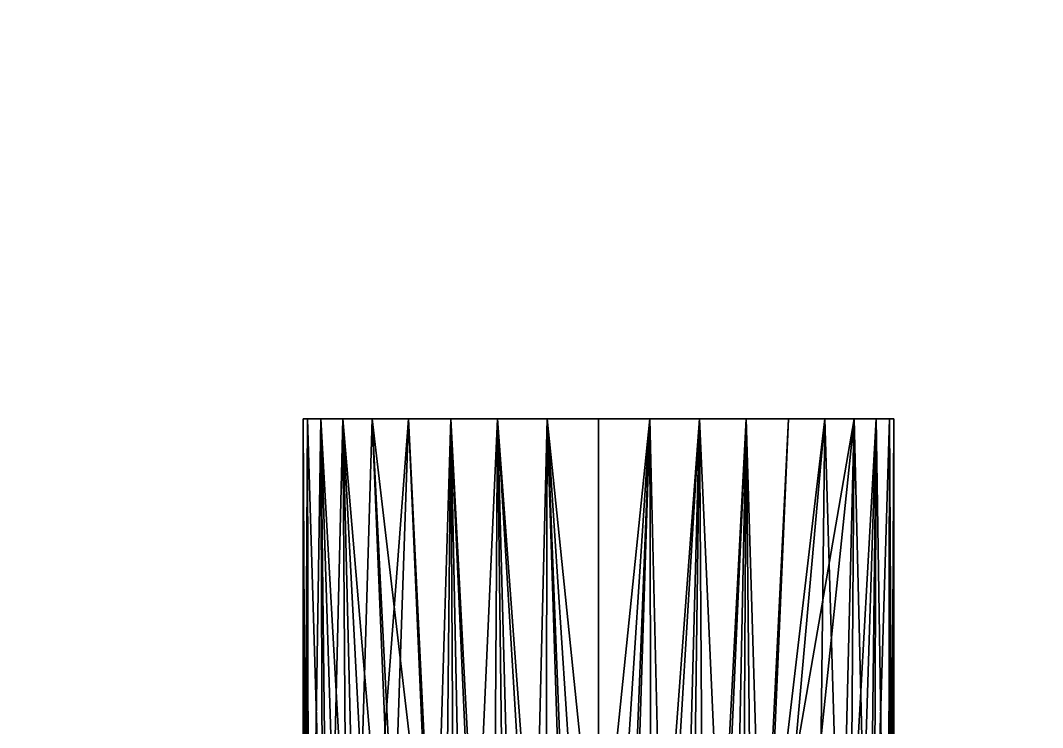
# Model space of a CAD drawing. Header units: inches. Extents: x 0 to 46333, y 12439 to 30520.
# Drawn here: x 17515.68 to 17550.36, y 16822.51 to 16846.49 of the extents above; entities that cross this region are included whole.
import ezdxf

# ---------------------------------------------------------------- set-up
doc = ezdxf.new("R2010")
doc.units = ezdxf.units.IN
doc.header["$MEASUREMENT"] = 0
doc.layers.add('DLX_FL1_LUM', color=7, linetype='Continuous', true_color=0xffd400)
doc.layers.add('DOOR', color=2, linetype='Continuous', lineweight=0)
doc.layers.add('v.p', color=7, linetype='Continuous')

# ---------------------------------------------------------------- blocks, each defined once
blk = doc.blocks.new('first floor civil')
at = {"layer": 'DOOR', "color": 9}
blk.add_arc((599835.371, 123266.195), 900, 270, 0, dxfattribs=at)

msp = doc.modelspace()

# ---------------------------------------------------------------- linework, layer by layer
at = {"layer": 'DLX_FL1_LUM'}
for points in [[(17525.269, 16807.037, 0), (17525.269, 16832.973, 0)], [(17525.269, 16832.973, 0), (17525.397, 16807.556, 0)], [(17525.397, 16807.556, 0), (17525.269, 16832.973, 0)], [(17525.269, 16832.973, 0), (17525.422, 16832.973, 0)], [(17525.422, 16832.973, 0), (17525.269, 16832.973, 0)], [(17525.269, 16832.973, 0), (17525.269, 16807.037, 0)], [(17525.269, 16807.037, 0), (17525.422, 16832.973, 0)], [(17525.422, 16832.973, 0), (17525.269, 16807.037, 0)], [(17525.873, 16832.973, 0), (17525.269, 16832.973, 0)], [(17525.269, 16832.973, 0), (17525.422, 16832.973, 0)], [(17526.613, 16832.973, 0), (17525.269, 16832.973, 0)], [(17525.269, 16832.973, 0), (17525.873, 16832.973, 0)], [(17527.614, 16832.973, 0), (17525.269, 16832.973, 0)], [(17525.269, 16832.973, 0), (17526.613, 16832.973, 0)], [(17528.849, 16832.973, 0), (17525.269, 16832.973, 0)], [(17525.269, 16832.973, 0), (17527.614, 16832.973, 0)], [(17530.281, 16832.973, 0), (17525.269, 16832.973, 0)], [(17525.269, 16832.973, 0), (17528.849, 16832.973, 0)], [(17531.864, 16832.973, 0), (17525.269, 16832.973, 0)], [(17525.269, 16832.973, 0), (17530.281, 16832.973, 0)], [(17533.552, 16832.973, 0), (17525.269, 16832.973, 0)], [(17525.269, 16832.973, 0), (17531.864, 16832.973, 0)], [(17535.292, 16832.973, 0), (17525.269, 16832.973, 0)], [(17525.269, 16832.973, 0), (17533.552, 16832.973, 0)], [(17537.032, 16832.973, 0), (17525.269, 16832.973, 0)], [(17525.269, 16832.973, 0), (17535.292, 16832.973, 0)], [(17538.72, 16832.973, 0), (17525.269, 16832.973, 0)], [(17525.269, 16832.973, 0), (17537.032, 16832.973, 0)], [(17540.303, 16832.973, 0), (17525.269, 16832.973, 0)], [(17525.269, 16832.973, 0), (17538.72, 16832.973, 0)], [(17541.735, 16832.973, 0), (17525.269, 16832.973, 0)], [(17525.269, 16832.973, 0), (17540.303, 16832.973, 0)], [(17542.97, 16832.973, 0), (17525.269, 16832.973, 0)], [(17525.269, 16832.973, 0), (17541.735, 16832.973, 0)], [(17543.972, 16832.973, 0), (17525.269, 16832.973, 0)], [(17525.269, 16832.973, 0), (17542.97, 16832.973, 0)], [(17544.712, 16832.973, 0), (17525.269, 16832.973, 0)], [(17525.269, 16832.973, 0), (17543.972, 16832.973, 0)], [(17545.163, 16832.973, 0), (17525.269, 16832.973, 0)], [(17525.269, 16832.973, 0), (17544.712, 16832.973, 0)], [(17545.316, 16832.973, 0), (17525.269, 16832.973, 0)], [(17525.269, 16832.973, 0), (17545.163, 16832.973, 0)], [(17545.163, 16832.973, 0), (17525.269, 16832.973, 0)], [(17525.269, 16832.973, 0), (17545.316, 16832.973, 0)], [(17544.712, 16832.973, 0), (17525.269, 16832.973, 0)], [(17525.269, 16832.973, 0), (17545.163, 16832.973, 0)], [(17543.972, 16832.973, 0), (17525.269, 16832.973, 0)], [(17525.269, 16832.973, 0), (17544.712, 16832.973, 0)], [(17542.97, 16832.973, 0), (17525.269, 16832.973, 0)], [(17525.269, 16832.973, 0), (17543.972, 16832.973, 0)], [(17541.735, 16832.973, 0), (17525.269, 16832.973, 0)], [(17525.269, 16832.973, 0), (17542.97, 16832.973, 0)], [(17540.303, 16832.973, 0), (17525.269, 16832.973, 0)], [(17525.269, 16832.973, 0), (17541.735, 16832.973, 0)], [(17538.72, 16832.973, 0), (17525.269, 16832.973, 0)], [(17525.269, 16832.973, 0), (17540.303, 16832.973, 0)], [(17537.032, 16832.973, 0), (17525.269, 16832.973, 0)], [(17525.269, 16832.973, 0), (17538.72, 16832.973, 0)], [(17535.292, 16832.973, 0), (17525.269, 16832.973, 0)], [(17525.269, 16832.973, 0), (17537.032, 16832.973, 0)], [(17533.552, 16832.973, 0), (17525.269, 16832.973, 0)], [(17525.269, 16832.973, 0), (17535.292, 16832.973, 0)], [(17531.864, 16832.973, 0), (17525.269, 16832.973, 0)], [(17525.269, 16832.973, 0), (17533.552, 16832.973, 0)], [(17530.281, 16832.973, 0), (17525.269, 16832.973, 0)], [(17525.269, 16832.973, 0), (17531.864, 16832.973, 0)], [(17528.849, 16832.973, 0), (17525.269, 16832.973, 0)], [(17525.269, 16832.973, 0), (17530.281, 16832.973, 0)], [(17527.614, 16832.973, 0), (17525.269, 16832.973, 0)], [(17525.269, 16832.973, 0), (17528.849, 16832.973, 0)], [(17526.613, 16832.973, 0), (17525.269, 16832.973, 0)], [(17525.269, 16832.973, 0), (17527.614, 16832.973, 0)], [(17525.873, 16832.973, 0), (17525.269, 16832.973, 0)], [(17525.269, 16832.973, 0), (17526.613, 16832.973, 0)], [(17525.422, 16832.973, 0), (17525.269, 16832.973, 0)], [(17525.269, 16832.973, 0), (17525.873, 16832.973, 0)], [(17525.422, 16832.973, 0), (17525.397, 16807.556, 0)], [(17525.397, 16807.556, 0), (17525.422, 16832.973, 0)], [(17525.422, 16832.973, 0), (17526.15, 16808.588, 0)], [(17526.15, 16808.588, 0), (17525.422, 16832.973, 0)], [(17525.422, 16832.973, 0), (17525.873, 16832.973, 0)], [(17525.422, 16832.973, 0), (17525.46, 16806.545, 0)], [(17525.873, 16832.973, 0), (17525.422, 16832.973, 0)], [(17525.46, 16806.545, 0), (17525.422, 16832.973, 0)], [(17525.422, 16832.973, 0), (17525.873, 16832.973, 0)], [(17525.873, 16832.973, 0), (17525.422, 16832.973, 0)], [(17525.873, 16832.973, 0), (17525.46, 16806.545, 0)], [(17525.46, 16806.545, 0), (17525.873, 16832.973, 0)], [(17525.873, 16832.973, 0), (17526.15, 16808.588, 0)], [(17526.15, 16808.588, 0), (17525.873, 16832.973, 0)], [(17525.873, 16832.973, 0), (17526.63, 16809.028, 0)], [(17525.873, 16832.973, 0), (17527.196, 16809.463, 0)], [(17526.63, 16809.028, 0), (17525.873, 16832.973, 0)], [(17527.196, 16809.463, 0), (17525.873, 16832.973, 0)], [(17525.873, 16832.973, 0), (17526.613, 16832.973, 0)], [(17525.873, 16832.973, 0), (17525.97, 16806.248, 0)], [(17526.613, 16832.973, 0), (17525.873, 16832.973, 0)], [(17525.97, 16806.248, 0), (17525.873, 16832.973, 0)], [(17525.873, 16832.973, 0), (17526.613, 16832.973, 0)], [(17526.613, 16832.973, 0), (17525.873, 16832.973, 0)], [(17526.613, 16832.973, 0), (17525.97, 16806.248, 0)], [(17525.97, 16806.248, 0), (17526.613, 16832.973, 0)], [(17526.613, 16832.973, 0), (17527.196, 16809.463, 0)], [(17527.196, 16809.463, 0), (17526.613, 16832.973, 0)], [(17526.613, 16832.973, 0), (17527.832, 16809.88, 0)], [(17527.832, 16809.88, 0), (17526.613, 16832.973, 0)], [(17526.613, 16832.973, 0), (17528.549, 16810.276, 0)], [(17528.549, 16810.276, 0), (17526.613, 16832.973, 0)], [(17526.613, 16832.973, 0), (17527.614, 16832.973, 0)], [(17526.613, 16832.973, 0), (17526.811, 16806.097, 0)], [(17527.614, 16832.973, 0), (17526.613, 16832.973, 0)], [(17526.811, 16806.097, 0), (17526.613, 16832.973, 0)], [(17526.613, 16832.973, 0), (17527.614, 16832.973, 0)], [(17527.614, 16832.973, 0), (17526.613, 16832.973, 0)], [(17528.849, 16832.973, 0), (17526.811, 16806.097, 0)], [(17526.811, 16806.097, 0), (17528.849, 16832.973, 0)], [(17527.614, 16832.973, 0), (17526.811, 16806.097, 0)], [(17526.811, 16806.097, 0), (17527.614, 16832.973, 0)], [(17527.614, 16832.973, 0), (17528.549, 16810.276, 0)], [(17528.549, 16814.354, 0), (17527.614, 16832.973, 0)], [(17527.614, 16832.973, 0), (17529.733, 16814.933, 0)], [(17528.549, 16810.276, 0), (17527.614, 16832.973, 0)], [(17527.614, 16832.973, 0), (17528.549, 16814.354, 0)], [(17529.733, 16814.933, 0), (17527.614, 16832.973, 0)], [(17527.614, 16832.973, 0), (17528.849, 16832.973, 0)], [(17528.849, 16832.973, 0), (17527.614, 16832.973, 0)], [(17527.614, 16832.973, 0), (17528.849, 16832.973, 0)], [(17528.849, 16832.973, 0), (17527.614, 16832.973, 0)], [(17528.849, 16832.973, 0), (17527.93, 16806.075, 0)], [(17527.93, 16806.075, 0), (17528.849, 16832.973, 0)], [(17528.849, 16832.973, 0), (17529.733, 16814.933, 0)], [(17529.733, 16814.933, 0), (17528.849, 16832.973, 0)], [(17528.849, 16832.973, 0), (17530.281, 16832.973, 0)], [(17528.849, 16832.973, 0), (17530.012, 16806.181, 0)], [(17530.281, 16832.973, 0), (17528.849, 16832.973, 0)], [(17530.012, 16806.181, 0), (17528.849, 16832.973, 0)], [(17528.849, 16832.973, 0), (17530.281, 16832.973, 0)], [(17530.281, 16832.973, 0), (17528.849, 16832.973, 0)], [(17530.281, 16832.973, 0), (17529.733, 16814.933, 0)], [(17529.733, 16814.933, 0), (17530.281, 16832.973, 0)], [(17530.281, 16832.973, 0), (17530.012, 16806.181, 0)], [(17530.012, 16806.181, 0), (17530.281, 16832.973, 0)], [(17530.386, 16815.192, 0), (17530.281, 16832.973, 0)], [(17530.281, 16832.973, 0), (17531.077, 16815.421, 0)], [(17530.281, 16832.973, 0), (17530.386, 16815.192, 0)], [(17531.077, 16815.421, 0), (17530.281, 16832.973, 0)], [(17530.281, 16832.973, 0), (17531.864, 16832.973, 0)], [(17530.281, 16832.973, 0), (17531.685, 16806.283, 0)], [(17531.864, 16832.973, 0), (17530.281, 16832.973, 0)], [(17530.281, 16832.973, 0), (17530.826, 16806.232, 0)], [(17531.685, 16806.283, 0), (17530.281, 16832.973, 0)], [(17530.826, 16806.232, 0), (17530.281, 16832.973, 0)], [(17530.281, 16832.973, 0), (17531.864, 16832.973, 0)], [(17531.864, 16832.973, 0), (17530.281, 16832.973, 0)], [(17531.864, 16832.973, 0), (17531.077, 16815.421, 0)], [(17531.077, 16815.421, 0), (17531.864, 16832.973, 0)], [(17531.864, 16832.973, 0), (17531.685, 16806.283, 0)], [(17531.685, 16806.283, 0), (17531.864, 16832.973, 0)], [(17532.086, 16815.685, 0), (17531.864, 16832.973, 0)], [(17531.864, 16832.973, 0), (17533.139, 16815.879, 0)], [(17531.864, 16832.973, 0), (17532.086, 16815.685, 0)], [(17533.139, 16815.879, 0), (17531.864, 16832.973, 0)], [(17531.864, 16832.973, 0), (17533.552, 16832.973, 0)], [(17531.864, 16832.973, 0), (17533.485, 16806.359, 0)], [(17533.552, 16832.973, 0), (17531.864, 16832.973, 0)], [(17531.864, 16832.973, 0), (17532.577, 16806.326, 0)], [(17533.485, 16806.359, 0), (17531.864, 16832.973, 0)], [(17532.577, 16806.326, 0), (17531.864, 16832.973, 0)], [(17531.864, 16832.973, 0), (17533.552, 16832.973, 0)], [(17533.552, 16832.973, 0), (17531.864, 16832.973, 0)], [(17533.552, 16832.973, 0), (17533.139, 16815.879, 0)], [(17533.139, 16815.879, 0), (17533.552, 16832.973, 0)], [(17533.552, 16832.973, 0), (17533.485, 16806.359, 0)], [(17533.485, 16806.359, 0), (17533.552, 16832.973, 0)], [(17533.552, 16832.973, 0), (17535.292, 16832.973, 0)], [(17535.292, 16816.04, 0), (17533.552, 16832.973, 0)], [(17534.214, 16815.999, 0), (17533.552, 16832.973, 0)], [(17533.552, 16832.973, 0), (17535.292, 16816.04, 0)], [(17533.552, 16832.973, 0), (17534.214, 16815.999, 0)], [(17533.552, 16832.973, 0), (17535.292, 16806.389, 0)], [(17535.292, 16832.973, 0), (17533.552, 16832.973, 0)], [(17533.552, 16832.973, 0), (17534.395, 16806.381, 0)], [(17535.292, 16806.389, 0), (17533.552, 16832.973, 0)], [(17534.395, 16806.381, 0), (17533.552, 16832.973, 0)], [(17533.552, 16832.973, 0), (17535.292, 16832.973, 0)], [(17535.292, 16832.973, 0), (17533.552, 16832.973, 0)], [(17535.292, 16832.973, 0), (17535.292, 16816.04, 0)], [(17535.292, 16832.973, 0), (17537.032, 16832.973, 0)], [(17537.032, 16832.973, 0), (17535.292, 16816.04, 0)], [(17535.292, 16816.04, 0), (17535.292, 16832.973, 0)], [(17535.292, 16816.04, 0), (17537.032, 16832.973, 0)], [(17537.032, 16832.973, 0), (17535.292, 16806.389, 0)], [(17535.292, 16832.973, 0), (17535.292, 16806.389, 0)], [(17535.292, 16806.389, 0), (17537.032, 16832.973, 0)], [(17537.032, 16832.973, 0), (17535.292, 16832.973, 0)], [(17535.292, 16806.389, 0), (17535.292, 16832.973, 0)], [(17535.292, 16832.973, 0), (17537.032, 16832.973, 0)], [(17537.032, 16832.973, 0), (17535.292, 16832.973, 0)], [(17537.032, 16832.973, 0), (17536.189, 16806.381, 0)], [(17536.189, 16806.381, 0), (17537.032, 16832.973, 0)], [(17537.032, 16832.973, 0), (17536.37, 16815.999, 0)], [(17536.37, 16815.999, 0), (17537.032, 16832.973, 0)], [(17537.032, 16832.973, 0), (17537.445, 16815.879, 0)], [(17537.445, 16815.879, 0), (17537.032, 16832.973, 0)], [(17537.032, 16832.973, 0), (17538.72, 16832.973, 0)], [(17537.032, 16832.973, 0), (17537.099, 16806.359, 0)], [(17538.72, 16832.973, 0), (17537.032, 16832.973, 0)], [(17537.099, 16806.359, 0), (17537.032, 16832.973, 0)], [(17537.032, 16832.973, 0), (17538.72, 16832.973, 0)], [(17538.72, 16832.973, 0), (17537.032, 16832.973, 0)], [(17538.72, 16832.973, 0), (17537.099, 16806.359, 0)], [(17537.099, 16806.359, 0), (17538.72, 16832.973, 0)], [(17538.72, 16832.973, 0), (17537.445, 16815.879, 0)], [(17537.445, 16815.879, 0), (17538.72, 16832.973, 0)], [(17538.007, 16806.326, 0), (17538.72, 16832.973, 0)], [(17538.72, 16832.973, 0), (17538.007, 16806.326, 0)], [(17538.72, 16832.973, 0), (17538.498, 16815.685, 0)], [(17538.498, 16815.685, 0), (17538.72, 16832.973, 0)], [(17538.72, 16832.973, 0), (17539.508, 16815.421, 0)], [(17539.508, 16815.421, 0), (17538.72, 16832.973, 0)], [(17538.72, 16832.973, 0), (17540.303, 16832.973, 0)], [(17538.72, 16832.973, 0), (17538.9, 16806.283, 0)], [(17540.303, 16832.973, 0), (17538.72, 16832.973, 0)], [(17538.9, 16806.283, 0), (17538.72, 16832.973, 0)], [(17538.72, 16832.973, 0), (17540.303, 16832.973, 0)], [(17540.303, 16832.973, 0), (17538.72, 16832.973, 0)], [(17540.303, 16832.973, 0), (17538.9, 16806.283, 0)], [(17538.9, 16806.283, 0), (17540.303, 16832.973, 0)], [(17540.303, 16832.973, 0), (17539.508, 16815.421, 0)], [(17539.508, 16815.421, 0), (17540.303, 16832.973, 0)], [(17539.758, 16806.232, 0), (17540.303, 16832.973, 0)], [(17540.303, 16832.973, 0), (17539.758, 16806.232, 0)], [(17540.303, 16832.973, 0), (17540.198, 16815.192, 0)], [(17540.198, 16815.192, 0), (17540.303, 16832.973, 0)], [(17540.303, 16832.973, 0), (17540.852, 16814.933, 0)], [(17540.852, 16814.933, 0), (17540.303, 16832.973, 0)], [(17540.303, 16832.973, 0), (17541.735, 16832.973, 0)], [(17540.303, 16832.973, 0), (17540.572, 16806.181, 0)], [(17541.735, 16832.973, 0), (17540.303, 16832.973, 0)], [(17540.572, 16806.181, 0), (17540.303, 16832.973, 0)], [(17540.303, 16832.973, 0), (17541.735, 16832.973, 0)], [(17541.735, 16832.973, 0), (17540.303, 16832.973, 0)], [(17542.97, 16832.973, 0), (17540.572, 16806.181, 0)], [(17540.572, 16806.181, 0), (17542.97, 16832.973, 0)], [(17541.735, 16832.973, 0), (17540.572, 16806.181, 0)], [(17540.572, 16806.181, 0), (17541.735, 16832.973, 0)], [(17540.852, 16814.933, 0), (17542.97, 16832.973, 0)], [(17543.972, 16832.973, 0), (17540.852, 16814.933, 0)], [(17540.852, 16814.933, 0), (17541.735, 16832.973, 0)], [(17542.97, 16832.973, 0), (17540.852, 16814.933, 0)], [(17541.735, 16832.973, 0), (17540.852, 16814.933, 0)], [(17540.852, 16814.933, 0), (17543.972, 16832.973, 0)], [(17541.735, 16832.973, 0), (17542.97, 16832.973, 0)], [(17542.97, 16832.973, 0), (17541.735, 16832.973, 0)], [(17541.735, 16832.973, 0), (17542.97, 16832.973, 0)], [(17542.97, 16832.973, 0), (17541.735, 16832.973, 0)], [(17543.972, 16832.973, 0), (17542.035, 16814.354, 0)], [(17542.035, 16814.354, 0), (17543.972, 16832.973, 0)], [(17542.97, 16832.973, 0), (17542.654, 16806.075, 0)], [(17542.654, 16806.075, 0), (17542.97, 16832.973, 0)], [(17542.97, 16832.973, 0), (17543.972, 16832.973, 0)], [(17542.97, 16832.973, 0), (17543.773, 16806.097, 0)], [(17543.972, 16832.973, 0), (17542.97, 16832.973, 0)], [(17543.773, 16806.097, 0), (17542.97, 16832.973, 0)], [(17542.97, 16832.973, 0), (17543.972, 16832.973, 0)], [(17543.972, 16832.973, 0), (17542.97, 16832.973, 0)], [(17543.972, 16832.973, 0), (17543.389, 16809.463, 0)], [(17543.389, 16809.463, 0), (17543.972, 16832.973, 0)], [(17544.712, 16832.973, 0), (17543.389, 16809.463, 0)], [(17543.389, 16809.463, 0), (17544.712, 16832.973, 0)], [(17543.972, 16832.973, 0), (17543.773, 16806.097, 0)], [(17543.773, 16806.097, 0), (17543.972, 16832.973, 0)], [(17544.712, 16832.973, 0), (17543.954, 16809.028, 0)], [(17543.954, 16809.028, 0), (17544.712, 16832.973, 0)], [(17543.972, 16832.973, 0), (17544.712, 16832.973, 0)], [(17543.972, 16832.973, 0), (17544.614, 16806.248, 0)], [(17544.712, 16832.973, 0), (17543.972, 16832.973, 0)], [(17544.614, 16806.248, 0), (17543.972, 16832.973, 0)], [(17543.972, 16832.973, 0), (17544.712, 16832.973, 0)], [(17544.712, 16832.973, 0), (17543.972, 16832.973, 0)], [(17544.712, 16832.973, 0), (17544.434, 16808.588, 0)], [(17544.434, 16808.588, 0), (17544.712, 16832.973, 0)], [(17545.163, 16832.973, 0), (17544.434, 16808.588, 0)], [(17544.434, 16808.588, 0), (17545.163, 16832.973, 0)], [(17544.712, 16832.973, 0), (17544.614, 16806.248, 0)], [(17544.614, 16806.248, 0), (17544.712, 16832.973, 0)], [(17544.712, 16832.973, 0), (17545.163, 16832.973, 0)], [(17544.712, 16832.973, 0), (17545.124, 16806.545, 0)], [(17545.163, 16832.973, 0), (17544.712, 16832.973, 0)], [(17545.124, 16806.545, 0), (17544.712, 16832.973, 0)], [(17544.712, 16832.973, 0), (17545.163, 16832.973, 0)], [(17545.163, 16832.973, 0), (17544.712, 16832.973, 0)], [(17545.163, 16832.973, 0), (17545.124, 16806.545, 0)], [(17545.124, 16806.545, 0), (17545.163, 16832.973, 0)], [(17545.163, 16832.973, 0), (17545.188, 16807.556, 0)], [(17545.188, 16807.556, 0), (17545.163, 16832.973, 0)], [(17545.163, 16832.973, 0), (17545.316, 16832.973, 0)], [(17545.316, 16832.973, 0), (17545.163, 16832.973, 0)], [(17545.163, 16832.973, 0), (17545.316, 16807.035, 0)], [(17545.316, 16807.035, 0), (17545.163, 16832.973, 0)], [(17545.163, 16832.973, 0), (17545.316, 16832.973, 0)], [(17545.316, 16832.973, 0), (17545.163, 16832.973, 0)], [(17545.316, 16832.973, 0), (17545.188, 16807.556, 0)], [(17545.188, 16807.556, 0), (17545.316, 16832.973, 0)], [(17545.316, 16832.973, 0), (17545.316, 16807.035, 0)], [(17545.316, 16807.035, 0), (17545.316, 16832.973, 0)]]:
    msp.add_polyline3d(points, dxfattribs=at)

# ---------------------------------------------------------------- block references
at = {"layer": 'v.p', "color": 1, "linetype": 'Continuous'}
msp.add_blockref('first floor civil', (-582715.148, -105895.118), dxfattribs=at)

doc.saveas('drawing.dxf')
